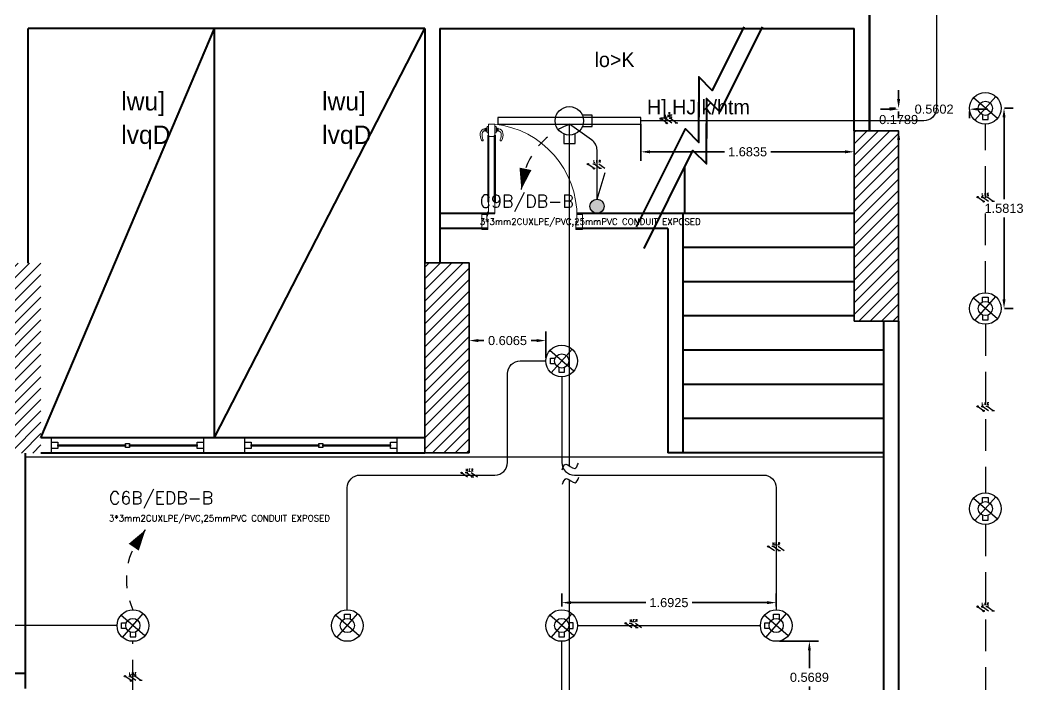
# Model space of a CAD drawing. Header units: inches. Extents: x 3955 to 4125, y 4886 to 4983.
# Drawn here: x 3994.27 to 4002.18, y 4931.04 to 4936.29 of the extents above; entities that cross this region are included whole.
import ezdxf
from ezdxf.enums import TextEntityAlignment as Align

# ---------------------------------------------------------------- set-up
doc = ezdxf.new("R2010")
doc.units = ezdxf.units.IN
doc.header["$MEASUREMENT"] = 0
doc.linetypes.add('HIDDEN', pattern=[0.375, 0.25, -0.125])
doc.layers.get('0').update_dxf_attribs({"lineweight": 35})
doc.layers.get('Defpoints').update_dxf_attribs({"lineweight": 25})
for name, color, linetype in [('Ceiling', 8, 'Continuous'), ('E Wiring', 1, 'HIDDEN'), ('E-CUT', 30, 'Continuous'), ('E-LEADER', 30, 'Continuous'), ('E-TEXT', 2, 'Continuous'), ('finish', 32, 'Continuous'), ('Lighting', 4, 'Continuous'), ('N Wiring', 255, 'Continuous'), ('SHP-CTL-EL-102$0$00-TEXT FOR EMRG', 40, 'Continuous'), ('SHP-CTL-EL-102$0$HATCH MARK', 140, 'Continuous'), ('SHP-CTL-EL-102$0$XREF-LTG-T2-26$0$ELE-HATCH MARK', 2, 'Continuous'), ('UMG-ML', 251, 'Continuous'), ('WE - BOXES', 2, 'Continuous')]:
    doc.layers.add(name, color=color, linetype=linetype)
for name, color, linetype, lineweight in [('Column(S)', 24, 'Continuous', 35), ('DIM', 6, 'Continuous', 20), ('DOOR', 24, 'Continuous', 18), ('hatch col(S)', 45, 'Continuous', 15), ('Shop Drawing', 3, 'Continuous', 30), ('TEXT', 152, 'Continuous', 30), ('walls', 7, 'Continuous', 40)]:
    doc.layers.add(name, color=color, linetype=linetype, lineweight=lineweight)
doc.styles.add('ELEC', font='romans.shx')
doc.styles.add('SHP-CTL-EL-102$0$XREF-LTG-T2-26$0$25_1', font='romans.shx', dxfattribs={"width": 0.8, "height": 2.5})
doc.styles.add('SOSA', font='sosa.shx')
doc.styles.get("Standard").update_dxf_attribs({"font": 'arial.ttf'})
doc.dimstyles.get("Standard").update_dxf_attribs({"dimtxt": 0.18, "dimasz": 0.18, "dimexe": 0.18, "dimexo": 0.0625, "dimgap": 0.09, "dimtad": 0, "dimtih": 1, "dimtoh": 1, "dimdec": 4, "dimzin": 0, "dimdsep": 46, "dimtxsty": 'Standard', "dimcen": 0.09, "dimadec": 0, "dimazin": 0, "dimtfac": 1, "dimtdec": 4, "dimtofl": 0, "dimtmove": 0, "dimatfit": 3, "dimfxl": 1, "dimtolj": 1, "dimtzin": 0, "dimarcsym": 0})
pattern_1 = [(45, (-150.37583, 298.166544), (-0.044901281, 0.044901281), [])]

# ---------------------------------------------------------------- blocks, each defined once
blk = doc.blocks.new('A$C30016953')
at = {"layer": 'UMG-ML', "color": 159, "true_color": 0x22346e}
for p, q in [((0, 0, 0), (0, 0.12, 0)), ((1.2, 0.12, 0), (0, 0.12, 0)), ((1.2, 0.12, 0.5), (0, 0.12, 0.5)), ((0, 0.035, 0), (0, 0.085, 0)), ((0, 0.085, 0), (0.05, 0.085, 0)), ((0.05, 0.085, 0), (0.05, 0.035, 0)), ((1.15, 0.035, 0), (1.15, 0.085, 0)), ((1.15, 0.085, 0), (1.2, 0.085, 0)), ((1.2, 0.12, 0), (1.2, 0, 0)), ((1.2, 0.085, 0), (1.2, 0.035, 0)), ((0.05, 0.035, 0), (0, 0.035, 0)), ((0, 0, 0), (1.2, 0, 0)), ((1.2, 0, 0.5), (0, 0, 0.5)), ((0.05, 0.055, 0), (0.05, 0.065, 0)), ((0.05, 0.065, 0), (0.585, 0.065, 0)), ((0.585, 0.055, 0), (0.05, 0.055, 0)), ((0.585, 0.045, 0), (0.585, 0.075, 0)), ((0.585, 0.075, 0), (0.615, 0.075, 0)), ((0.585, 0.065, 0), (0.585, 0.055, 0)), ((0.615, 0.045, 0), (0.585, 0.045, 0)), ((0.615, 0.075, 0), (0.615, 0.045, 0)), ((0.615, 0.055, 0), (0.615, 0.065, 0)), ((0.615, 0.065, 0), (1.15, 0.065, 0)), ((1.15, 0.055, 0), (0.615, 0.055, 0)), ((1.15, 0.065, 0), (1.15, 0.055, 0)), ((1.2, 0.035, 0), (1.15, 0.035, 0))]:
    blk.add_line(p, q, dxfattribs=at)
blk = doc.blocks.new('A$C73D03C2A')
at = {"layer": 'DOOR', "linetype": 'Continuous'}
for p, q in [((0.0412, 0.8522), (0.0412, 0.8715)), ((0.0463, 0.8522), (0.0463, 0.8715)), ((0.0466, 0.8522), (0.0466, 0.8721)), ((0.0529, 0.8721), (0.0466, 0.8721)), ((0.0529, 0.8522), (0.0529, 0.8721)), ((0.0551, 0.8453), (0.0551, 0.879)), ((0.0605, 0.879), (0.0551, 0.879)), ((0.0605, 0.8351), (0.0605, 0.8895)), ((0.0605, 0.8895), (0.0714, 0.8895)), ((0.0714, 0.8128), (0.0714, 0.9107)), ((0.0714, 0.9107), (0.1258, 0.9107)), ((0.1258, 0.8128), (0.1258, 0.9107)), ((0.1367, 0.8895), (0.1258, 0.8895)), ((0.1367, 0.8351), (0.1367, 0.8895)), ((0.1367, 0.879), (0.1421, 0.879)), ((0.1421, 0.8453), (0.1421, 0.879)), ((0.1443, 0.8721), (0.1506, 0.8721)), ((0.1443, 0.8522), (0.1443, 0.8721)), ((0.1506, 0.8522), (0.1506, 0.8721)), ((0.156, 0.8721), (0.1558, 0.8721)), ((0.156, 0.8522), (0.156, 0.8721)), ((0.0529, 0.8522), (0.0466, 0.8522)), ((0.0605, 0.8453), (0.0551, 0.8453)), ((0.0714, 0.8351), (0.0605, 0.8351)), ((0.0659, 0.2365), (0.0659, 0.8124)), ((0.0706, 0.8171), (0.0706, 0.8076)), ((0.0714, 0.8128), (0.0714, 0.2363)), ((0.0757, 0.8128), (0.0714, 0.8128)), ((0.0757, 0.8019), (0.0757, 0.8128)), ((0.0757, 0.8019), (0.0757, 0.2363)), ((0.0757, 0.8019), (0.1214, 0.8019)), ((0.1214, 0.8019), (0.1214, 0.8128)), ((0.1214, 0.8128), (0.1258, 0.8128)), ((0.1214, 0.8019), (0.1214, 0.2363)), ((0.1258, 0.8351), (0.1367, 0.8351)), ((0.1258, 0.8128), (0.1258, 0.2363)), ((0.1266, 0.8171), (0.1266, 0.8076)), ((0.1313, 0.2365), (0.1313, 0.8124)), ((0.1367, 0.8453), (0.1421, 0.8453)), ((0.1443, 0.8522), (0.1506, 0.8522)), ((0.0714, 0.2363), (0.0714, 0.1384)), ((0.1258, 0.1384), (0.1258, 0.2363)), ((0.0127, 0), (0.0127, 0.1306)), ((0.0563, 0.1306), (0.0127, 0.1306)), ((0.0563, 0.1306), (0.0563, 0.0707)), ((0.0714, 0.1384), (0.1258, 0.1384)), ((0.8351, 0.1306), (0.8351, 0.0707)), ((0.8351, 0.1306), (0.8839, 0.1306)), ((0.8839, 0), (0.8839, 0.1306)), ((0.0671, 0), (0.0127, 0)), ((0.0563, 0.0707), (0.0671, 0.0707)), ((0.0671, 0.0707), (0.0671, 0)), ((0.8242, 0.0707), (0.8242, 0)), ((0.8351, 0.0707), (0.8242, 0.0707)), ((0.8242, 0), (0.8839, 0))]:
    blk.add_line(p, q, dxfattribs=at)
at = {"layer": 'DOOR'}
for p, q in [((0.0127, 0.1307), (0.0127, 0)), ((0.0127, 0.1307), (0.0127, 0)), ((0.0127, 0.1307), (0.0127, 0)), ((0.0435, 0.1345), (0.0822, 0.1345)), ((0.0563, 0.1306), (0.0714, 0.1384)), ((0.0638, 0.1538), (0.0638, 0.1152))]:
    blk.add_line(p, q, dxfattribs=at)
at = {"layer": 'DOOR', "linetype": 'Continuous'}
blk.add_circle((0.0638, 0.1345), 0.00617, dxfattribs=at)
for centre, radius, start, end in [((0.0462, 0.8251), 0.0459, 96.27656, 172.49463), ((0.0437, 0.8715), 0.00259, 0, 180), ((0.1532, 0.8721), 0.00262, 0, 192.45107), ((0.151, 0.8244), 0.0459, 7.50537, 83.72344), ((0.1052, 0.8173), 0.1054, 172.49463, 205.98988), ((0.106, 0.8158), 0.0903, 171.58976, 204.90774), ((0.0462, 0.8251), 0.0297, 99.70891, 172.49463), ((0.0437, 0.8522), 0.00259, 180, 0), ((0.0706, 0.8124), 0.00476, 90, 270), ((0.1266, 0.8124), 0.00476, 270, 90), ((0.1532, 0.8522), 0.00262, 167.54893, 0), ((0.151, 0.8244), 0.0297, 7.50537, 80.29109), ((0.0912, 0.8151), 0.0903, 335.09226, 8.41024), ((0.092, 0.8166), 0.1054, 334.01012, 7.50537), ((0.0179, 0.7732), 0.00773, 195.29128, 36.68849), ((0.1793, 0.7725), 0.00773, 143.31151, 344.70872)]:
    blk.add_arc(centre, radius, start, end, dxfattribs=at)
at = {"layer": 'DOOR'}
blk.add_arc((0.0349, 0.1156), 0.8003, 358.92889, 83.4773, dxfattribs=at)
blk = doc.blocks.new('F2')
at = {"layer": 'Lighting'}
blk.add_lwpolyline([(0.565, 0), (-0.565, 0), (-0.565, -0.055), (0.565, -0.055)], close=True, dxfattribs=at)
blk = doc.blocks.new('F3')
for p, q in [((0.0944, -0.0817), (-0.0944, 0.0817)), ((-0.0824, -0.0938), (0.0824, 0.0938))]:
    blk.add_line(p, q)
at = {"layer": 'Lighting'}
blk.add_circle((0, 0), 0.1248, dxfattribs=at)
blk = doc.blocks.new('SW1')
h = blk.add_hatch(color=256)
h.dxf.hatch_style = 1
h.paths.add_polyline_path([(-0.0561, 0.0561, 1), (0.0561, 0.0561, 1)])
at = {"layer": 'Lighting'}
h = blk.add_hatch(dxfattribs=at)
h.set_pattern_fill('ANGLE', color=256)
h.set_pattern_definition([(0, (-3584.0845, -1327.2755), (0, 6.985), [5.08, -1.905]), (90, (-3584.0845, -1327.2755), (-6.985, 4e-16), [5.08, -1.905])])
h.paths.add_polyline_path([(0.0561, 0.0561, 1), (-0.0561, 0.0561, 1)])
blk.add_lwpolyline([(0, 0.1122), (0.0646, 0.3242)], dxfattribs=at)
blk.add_circle((0, 0.0561), 0.0561, dxfattribs=at)
blk = doc.blocks.new('*U9')
blk.add_line((233, 512.3), (309.4, 559.6))
blk.add_lwpolyline([(309.4, 559.6, 0, 96, 0), (174.8, 461.8, 96, 96, 0)], format="xyseb")
at = {"linetype": 'HIDDEN', "ltscale": 0.2}
blk.add_arc((581.3, 44), 583, 117.80684, 184.32374, dxfattribs=at)
blk = doc.blocks.new('*U10')
blk.add_line((-559.2, -63.8), (-627.7, -121.8))
blk.add_lwpolyline([(-627.7, -121.8, 0, 96, 0), (-493.2, -24, 96, 96, 0)], format="xyseb")
at = {"linetype": 'HIDDEN', "ltscale": 0.2}
blk.add_arc((-221, -539.5), 583, 67.72408, 134.24099, dxfattribs=at)
blk = doc.blocks.new('*D174')
at = {"layer": 'Defpoints', "color": 0}
for p in [(3569.2967, 1336.5346, 0), (3569.2967, 1336.5273), (3569.8568, 1336.5346, 0)]:
    blk.add_point(p, dxfattribs=at)
at = {"layer": 'DIM', "color": 0, "lineweight": -2, "transparency": 16777216}
for p, q in [((3569.2247, 1336.5273), (3569.1527, 1336.5273)), ((3569.2967, 1336.5096), (3569.2967, 1336.4553)), ((3569.8568, 1336.5096), (3569.8568, 1336.4553)), ((3569.9288, 1336.5273), (3570.0008, 1336.5273))]:
    blk.add_line(p, q, dxfattribs=at)
at = {"layer": 'DIM', "color": 0, "transparency": 16777216}
for points in [[(3569.2247, 1336.5393), (3569.2247, 1336.5153), (3569.2967, 1336.5273)], [(3569.9288, 1336.5393), (3569.9288, 1336.5153), (3569.8568, 1336.5273)]]:
    blk.add_solid(points, dxfattribs=at)
at = {"layer": 'DIM', "color": 0, "transparency": 16777216, "insert": (3569.5768, 1336.5273), "char_height": 0.072, "attachment_point": 5}
blk.add_mtext('\\A1;0.5602', dxfattribs=at)
blk = doc.blocks.new('*D175')
at = {"layer": 'Defpoints', "color": 0}
for p in [(3570.1065, 1336.5346, 0), (3570.1065, 1334.9533, 0), (3570.1285, 1334.9533)]:
    blk.add_point(p, dxfattribs=at)
at = {"layer": 'DIM', "color": 0, "lineweight": -2, "transparency": 16777216}
for p, q in [((3570.1315, 1336.5346), (3570.2005, 1336.5346)), ((3570.1285, 1336.4626), (3570.1285, 1335.8167)), ((3570.1285, 1335.0253), (3570.1285, 1335.6712)), ((3570.1315, 1334.9533), (3570.2005, 1334.9533))]:
    blk.add_line(p, q, dxfattribs=at)
at = {"layer": 'DIM', "color": 0, "transparency": 16777216}
for points in [[(3570.1165, 1336.4626), (3570.1405, 1336.4626), (3570.1285, 1336.5346)], [(3570.1165, 1335.0253), (3570.1405, 1335.0253), (3570.1285, 1334.9533)]]:
    blk.add_solid(points, dxfattribs=at)
at = {"layer": 'DIM', "color": 0, "transparency": 16777216, "insert": (3570.1285, 1335.744), "char_height": 0.072, "attachment_point": 5}
blk.add_mtext('\\A1;1.5813', dxfattribs=at)
blk = doc.blocks.new('*D180')
at = {"layer": 'Defpoints', "color": 0}
for p in [(3565.9067, 1334.6999), (3565.9067, 1334.5395, 0), (3566.5132, 1334.5395, 0)]:
    blk.add_point(p, dxfattribs=at)
at = {"layer": 'DIM', "color": 0, "lineweight": -2, "transparency": 16777216}
for p, q in [((3565.9067, 1334.5645), (3565.9067, 1334.7719)), ((3566.5132, 1334.5645), (3566.5132, 1334.7719)), ((3565.9787, 1334.6999), (3566.0242, 1334.6999)), ((3566.4412, 1334.6999), (3566.3957, 1334.6999))]:
    blk.add_line(p, q, dxfattribs=at)
at = {"layer": 'DIM', "color": 0, "transparency": 16777216}
for points in [[(3565.9787, 1334.7119), (3565.9787, 1334.6879), (3565.9067, 1334.6999)], [(3566.4412, 1334.7119), (3566.4412, 1334.6879), (3566.5132, 1334.6999)]]:
    blk.add_solid(points, dxfattribs=at)
at = {"layer": 'DIM', "color": 0, "transparency": 16777216, "insert": (3566.2099, 1334.6999), "char_height": 0.072, "attachment_point": 5}
blk.add_mtext('\\A1;0.6065', dxfattribs=at)
blk = doc.blocks.new('*D181')
at = {"layer": 'Defpoints', "color": 0}
for p in [(3567.2632, 1336.4352), (3568.9467, 1336.4357, 0), (3568.9467, 1336.1907)]:
    blk.add_point(p, dxfattribs=at)
at = {"layer": 'DIM', "color": 0, "lineweight": -2, "transparency": 16777216}
for p, q in [((3567.2632, 1336.4102), (3567.2632, 1336.1187)), ((3568.9467, 1336.4107), (3568.9467, 1336.1187)), ((3567.3352, 1336.1907), (3567.9226, 1336.1907)), ((3568.8747, 1336.1907), (3568.2872, 1336.1907))]:
    blk.add_line(p, q, dxfattribs=at)
at = {"layer": 'DIM', "color": 0, "transparency": 16777216}
for points in [[(3567.3352, 1336.2027), (3567.3352, 1336.1787), (3567.2632, 1336.1907)], [(3568.8747, 1336.2027), (3568.8747, 1336.1787), (3568.9467, 1336.1907)]]:
    blk.add_solid(points, dxfattribs=at)
at = {"layer": 'DIM', "color": 0, "transparency": 16777216, "insert": (3568.1049, 1336.1907), "char_height": 0.072, "attachment_point": 5}
blk.add_mtext('\\A1;1.6835', dxfattribs=at)
blk = doc.blocks.new('SHP-CTL-EL-102$0$XREF-LTG-T2-26$0$H.M -LIFE-PHASE')
at = {"layer": 'SHP-CTL-EL-102$0$XREF-LTG-T2-26$0$ELE-HATCH MARK'}
h = blk.add_hatch(color=140, dxfattribs=at)
edge = h.paths.add_edge_path()
edge.add_arc((-62, 45), 14.2, 0, 360)
h = blk.add_hatch(color=140, dxfattribs=at)
edge = h.paths.add_edge_path()
edge.add_arc((62, -45), 14.2, 0, 360)
at = {"layer": 'SHP-CTL-EL-102$0$XREF-LTG-T2-26$0$ELE-HATCH MARK', "color": 140}
blk.add_line((62, -45), (-62, 45), dxfattribs=at)
for centre in [(-62, 45), (62, -45)]:
    blk.add_circle(centre, 14.2, dxfattribs=at)
blk = doc.blocks.new('SHP-CTL-EL-102$0$XREF-LTG-T2-26$0$EARTH')
at = {"layer": 'SHP-CTL-EL-102$0$XREF-LTG-T2-26$0$ELE-HATCH MARK', "color": 140}
for p, q in [((-34, 45), (-90, 45)), ((62, -45), (-62, 45)), ((90, -45), (34, -45))]:
    blk.add_line(p, q, dxfattribs=at)
blk = doc.blocks.new('SHP-CTL-EL-102$0$XREF-LTG-T2-26$0$H.M -RETURN-SWITCH')
at = {"layer": 'SHP-CTL-EL-102$0$XREF-LTG-T2-26$0$ELE-HATCH MARK', "color": 140}
blk.add_line((62, -45), (-62, 45), dxfattribs=at)
blk = doc.blocks.new('SHP-CTL-EL-102$0$XREF-LTG-T2-26$0$L.E.R')
for name, p in [('SHP-CTL-EL-102$0$XREF-LTG-T2-26$0$H.M -LIFE-PHASE', (-125, 0)), ('SHP-CTL-EL-102$0$XREF-LTG-T2-26$0$EARTH', (0, 0)), ('SHP-CTL-EL-102$0$XREF-LTG-T2-26$0$H.M -RETURN-SWITCH', (100, 0))]:
    blk.add_blockref(name, p)
blk = doc.blocks.new('*U95')
at = {"layer": 'SHP-CTL-EL-102$0$HATCH MARK'}
blk.add_blockref('SHP-CTL-EL-102$0$XREF-LTG-T2-26$0$L.E.R', (0, 0), dxfattribs=at)
at = {"layer": 'SHP-CTL-EL-102$0$HATCH MARK', "style": 'SHP-CTL-EL-102$0$XREF-LTG-T2-26$0$25_1', "width": 0.8}
blk.add_text('L.E.R', height=50, dxfattribs=at).set_placement((0, 100), align=Align.MIDDLE_CENTER)
blk = doc.blocks.new('SHP-CTL-EL-102$0$XREF-LTG-T2-26$0$H.M -NUTRAL')
at = {"layer": 'SHP-CTL-EL-102$0$XREF-LTG-T2-26$0$ELE-HATCH MARK'}
h = blk.add_hatch(color=140, dxfattribs=at)
edge = h.paths.add_edge_path()
edge.add_arc((-62, 45), 14.2, 0, 360)
at = {"layer": 'SHP-CTL-EL-102$0$XREF-LTG-T2-26$0$ELE-HATCH MARK', "color": 140}
blk.add_line((62, -45), (-62, 45), dxfattribs=at)
blk.add_circle((-62, 45), 14.2, dxfattribs=at)
blk = doc.blocks.new('SHP-CTL-EL-102$0$XREF-LTG-T2-26$0$L.N.E')
for name, p in [('SHP-CTL-EL-102$0$XREF-LTG-T2-26$0$H.M -LIFE-PHASE', (-100, 0)), ('SHP-CTL-EL-102$0$XREF-LTG-T2-26$0$H.M -NUTRAL', (0, 0)), ('SHP-CTL-EL-102$0$XREF-LTG-T2-26$0$EARTH', (100, 0))]:
    blk.add_blockref(name, p)
blk = doc.blocks.new('*U101')
at = {"layer": 'SHP-CTL-EL-102$0$HATCH MARK'}
blk.add_blockref('SHP-CTL-EL-102$0$XREF-LTG-T2-26$0$L.N.E', (0, 0), dxfattribs=at)
at = {"layer": 'SHP-CTL-EL-102$0$HATCH MARK', "style": 'SHP-CTL-EL-102$0$XREF-LTG-T2-26$0$25_1', "width": 0.8}
blk.add_text('L.N.E', height=50, dxfattribs=at).set_placement((0, 100), align=Align.MIDDLE_CENTER)
blk = doc.blocks.new('SHP-CTL-EL-102$0$XREF-LTG-T2-26$0$N.E.R')
for name, p in [('SHP-CTL-EL-102$0$XREF-LTG-T2-26$0$H.M -NUTRAL', (-100, 0)), ('SHP-CTL-EL-102$0$XREF-LTG-T2-26$0$EARTH', (0, 0)), ('SHP-CTL-EL-102$0$XREF-LTG-T2-26$0$H.M -RETURN-SWITCH', (100, 0))]:
    blk.add_blockref(name, p)
blk = doc.blocks.new('*U102')
at = {"layer": 'SHP-CTL-EL-102$0$HATCH MARK'}
blk.add_blockref('SHP-CTL-EL-102$0$XREF-LTG-T2-26$0$N.E.R', (0, 0), dxfattribs=at)
at = {"layer": 'SHP-CTL-EL-102$0$HATCH MARK', "style": 'SHP-CTL-EL-102$0$XREF-LTG-T2-26$0$25_1', "width": 0.8}
blk.add_text('N.E.R', height=50, dxfattribs=at).set_placement((0, 100), align=Align.MIDDLE_CENTER)
blk = doc.blocks.new('*D203')
at = {"layer": 'Defpoints', "color": 0}
for p in [(3569.2967, 1336.5346, 0), (3569.2967, 1336.5346), (3569.2967, 1336.3557, 0)]:
    blk.add_point(p, dxfattribs=at)
at = {"layer": 'DIM', "color": 0, "lineweight": -2, "transparency": 16777216}
for p, q in [((3569.2967, 1336.6066), (3569.2967, 1336.6786)), ((3569.2717, 1336.5346), (3569.2247, 1336.5346)), ((3569.2717, 1336.3557), (3569.2247, 1336.3557)), ((3569.2967, 1336.2837), (3569.2967, 1336.2117))]:
    blk.add_line(p, q, dxfattribs=at)
at = {"layer": 'DIM', "color": 0, "transparency": 16777216}
for points in [[(3569.2847, 1336.6066), (3569.3087, 1336.6066), (3569.2967, 1336.5346)], [(3569.2847, 1336.2837), (3569.3087, 1336.2837), (3569.2967, 1336.3557)]]:
    blk.add_solid(points, dxfattribs=at)
at = {"layer": 'DIM', "color": 0, "transparency": 16777216, "insert": (3569.2967, 1336.4452), "char_height": 0.072, "attachment_point": 5}
blk.add_mtext('\\A1;0.1789', dxfattribs=at)
blk = doc.blocks.new('*U116')
at = {"layer": 'WE - BOXES'}
blk.add_lwpolyline([(-0.024, -0.055), (-0.024, -0.096), (0.024, -0.096), (0.024, -0.055)], dxfattribs=at)
blk.add_circle((0, 0), 0.06, dxfattribs=at)
blk = doc.blocks.new('*U117')
at = {"layer": 'WE - BOXES'}
for points in [[(-0.024, 0.055), (-0.024, 0.096), (0.024, 0.096), (0.024, 0.055)], [(-0.024, -0.055), (-0.024, -0.096), (0.024, -0.096), (0.024, -0.055)]]:
    blk.add_lwpolyline(points, dxfattribs=at)
blk.add_circle((0, 0), 0.06, dxfattribs=at)
blk = doc.blocks.new('*U114')
at = {"layer": 'WE - BOXES'}
for points in [[(-0.024, 0.055), (-0.024, 0.096), (0.024, 0.096), (0.024, 0.055)], [(-0.055, -0.024), (-0.096, -0.024), (-0.096, 0.024), (-0.055, 0.024)]]:
    blk.add_lwpolyline(points, dxfattribs=at)
blk.add_circle((0, 0), 0.06, dxfattribs=at)
blk = doc.blocks.new('*U118')
at = {"layer": 'WE - BOXES'}
for points in [[(0.055, -0.024), (0.096, -0.024), (0.096, 0.024), (0.055, 0.024)], [(-0.024, -0.055), (-0.024, -0.096), (0.024, -0.096), (0.024, -0.055)]]:
    blk.add_lwpolyline(points, dxfattribs=at)
blk.add_circle((0, 0), 0.06, dxfattribs=at)
blk = doc.blocks.new('*U111')
at = {"layer": 'WE - BOXES'}
for points in [[(-0.055, -0.024), (-0.096, -0.024), (-0.096, 0.024), (-0.055, 0.024)], [(-0.024, -0.055), (-0.024, -0.096), (0.024, -0.096), (0.024, -0.055)]]:
    blk.add_lwpolyline(points, dxfattribs=at)
blk.add_circle((0, 0), 0.06, dxfattribs=at)
blk = doc.blocks.new('*U115')
at = {"layer": 'WE - BOXES'}
blk.add_lwpolyline([(-0.024, 0.055), (-0.024, 0.096), (0.024, 0.096), (0.024, 0.055)], dxfattribs=at)
blk.add_circle((0, 0), 0.06, dxfattribs=at)
blk = doc.blocks.new('*D204')
at = {"layer": 'Defpoints', "color": 0}
for p in [(3568.3305, 1332.325, 0), (3568.3305, 1331.756, 0), (3568.5925, 1331.756)]:
    blk.add_point(p, dxfattribs=at)
at = {"layer": 'DIM', "color": 0, "lineweight": -2, "transparency": 16777216}
for p, q in [((3568.3555, 1332.325), (3568.6645, 1332.325)), ((3568.5925, 1332.253), (3568.5925, 1332.1133)), ((3568.5925, 1331.828), (3568.5925, 1331.9677)), ((3568.3555, 1331.756), (3568.6645, 1331.756))]:
    blk.add_line(p, q, dxfattribs=at)
at = {"layer": 'DIM', "color": 0, "transparency": 16777216}
for points in [[(3568.5805, 1332.253), (3568.6045, 1332.253), (3568.5925, 1332.325)], [(3568.5805, 1331.828), (3568.6045, 1331.828), (3568.5925, 1331.756)]]:
    blk.add_solid(points, dxfattribs=at)
at = {"layer": 'DIM', "color": 0, "transparency": 16777216, "insert": (3568.5925, 1332.0405), "char_height": 0.072, "attachment_point": 5}
blk.add_mtext('\\A1;0.5689', dxfattribs=at)
blk = doc.blocks.new('*D205')
at = {"layer": 'Defpoints', "color": 0}
for p in [(3566.638, 1332.6304), (3566.638, 1332.5746, 0), (3568.3305, 1332.5746, 0)]:
    blk.add_point(p, dxfattribs=at)
at = {"layer": 'DIM', "color": 0, "lineweight": -2, "transparency": 16777216}
for p, q in [((3566.638, 1332.5996), (3566.638, 1332.7024)), ((3568.3305, 1332.5996), (3568.3305, 1332.7024)), ((3566.71, 1332.6304), (3567.3019, 1332.6304)), ((3568.2585, 1332.6304), (3567.6666, 1332.6304))]:
    blk.add_line(p, q, dxfattribs=at)
at = {"layer": 'DIM', "color": 0, "transparency": 16777216}
for points in [[(3566.71, 1332.6424), (3566.71, 1332.6184), (3566.638, 1332.6304)], [(3568.2585, 1332.6424), (3568.2585, 1332.6184), (3568.3305, 1332.6304)]]:
    blk.add_solid(points, dxfattribs=at)
at = {"layer": 'DIM', "color": 0, "transparency": 16777216, "insert": (3567.4843, 1332.6304), "char_height": 0.072, "attachment_point": 5}
blk.add_mtext('\\A1;1.6925', dxfattribs=at)
blk = doc.blocks.new('A$C7440799B')
at = {"layer": 'hatch col(S)', "ltscale": 2.5}
h = blk.add_hatch(dxfattribs=at)
h.set_pattern_fill('ANSI31', color=256, scale=0.02, angle=-360)
h.set_pattern_definition(pattern_1)
h.paths.add_polyline_path([(41.41755, -4.46079), (41.06755, -4.46079), (41.06755, -5.96339), (41.41755, -5.96339)])
h = blk.add_hatch(dxfattribs=at)
h.set_pattern_fill('ANSI31', color=256, scale=0.02, angle=-360)
h.set_pattern_definition(pattern_1)
h.paths.add_polyline_path([(34.64775, -5.50466), (34.29775, -5.50466), (34.29775, -7.00466), (34.64775, -7.00466)])
h = blk.add_hatch(dxfattribs=at)
h.set_pattern_fill('ANSI31', color=256, scale=0.02, angle=-360)
h.set_pattern_definition([(45, (-601.15482, 328.18166), (-0.0449012806, 0.0449012806), [])])
h.paths.add_polyline_path([(38.02757, -5.50421), (37.67747, -5.50421), (37.67747, -7.00203), (38.02757, -7.00211)])
at = {"layer": 'Ceiling'}
blk.add_lwpolyline([(34.52769, -7.03461), (41.29755, -7.03461)], dxfattribs=at)
at = {"layer": 'Column(S)', "ltscale": 2.5}
for points in [[(41.06755, -5.96339), (41.41755, -5.96339), (41.41755, -4.46079), (41.06755, -4.46079)], [(37.67757, -7.00207), (38.02757, -7.00207), (38.02757, -5.50207), (37.67757, -5.50207)]]:
    blk.add_lwpolyline(points, close=True, dxfattribs=at)
at = {"layer": 'E Wiring'}
for points in [[(42.10255, -5.73836), (42.10255, -4.40669)], [(42.10255, -5.98802), (42.10255, -7.31969)], [(42.10255, -7.56936), (42.10255, -8.90102)], [(35.37391, -10.01256), (35.37391, -8.49151)]]:
    blk.add_lwpolyline(points, dxfattribs=at)
at = {"layer": 'E-CUT'}
for points in [[(38.76101, -7.13694, 0), (38.79034, -7.09369, 0), (38.86089, -7.12704, 0), (38.89022, -7.08379, 0)], [(38.7648, -7.24949, 0), (38.79414, -7.20624, 0), (38.86468, -7.23959, 0), (38.89401, -7.19634, 0)]]:
    blk.add_spline(points, degree=3, dxfattribs=at)
at = {"layer": 'Lighting'}
for centre in [(38.75891, -6.27702), (37.06641, -8.36668), (38.75891, -8.36668), (40.45141, -8.36668)]:
    blk.add_circle(centre, 0.12483, dxfattribs=at)
at = {"layer": 'N Wiring', "elevation": 0}
blk.add_lwpolyline([(42.23908, -1.81064), (41.81577, -1.81064, 0.4142136), (41.71577, -1.91064), (41.71577, -4.28128, -0.4142136), (41.61577, -4.38128), (39.38404, -4.38128)], format="xyb", dxfattribs=at)
at = {"layer": 'N Wiring'}
for points in [[(39.03756, -4.99987), (39.03756, -4.61283, 0.2457295), (38.9946, -4.53069), (38.81904, -4.40878)], [(37.06641, -8.24185), (37.06641, -7.27847, -0.4142136), (37.16641, -7.17847), (38.23103, -7.17847, 0.4142136), (38.33103, -7.07847), (38.33103, -6.37702, -0.4142136), (38.43103, -6.27702), (38.63407, -6.27702)], [(38.75891, -6.40185), (38.75891, -7.07847, 0.4142136), (38.85891, -7.17847), (40.35141, -7.17847, -0.4142136), (40.45141, -7.27847), (40.45141, -8.24185)]]:
    blk.add_lwpolyline(points, format="xyb", dxfattribs=at)
for points in [[(38.88374, -8.36668), (40.32657, -8.36668)], [(38.75891, -10.33152), (38.75891, -8.49151)]]:
    blk.add_lwpolyline(points, dxfattribs=at)
at = {"layer": 'Shop Drawing'}
blk.add_lwpolyline([(38.81904, -7.10572), (38.81904, -4.40878)], dxfattribs=at)
blk.add_lwpolyline([(20.48283, -8.67478), (19.70198, -8.67478, 0.4142136), (19.65198, -8.72478), (19.65198, -9.15019, 0.4142136), (19.70198, -9.20019), (38.71904, -9.20019, 0.4142136), (38.81904, -9.10019), (38.81904, -7.2157)], format="xyb", dxfattribs=at)
at = {"layer": 'Shop Drawing', "color": 5}
blk.add_lwpolyline([(35.24907, -8.36668), (28.94444, -8.36668)], dxfattribs=at)
at = {"layer": 'walls', "ltscale": 2.5}
for p, q in [((41.18755, -4.46079), (41.18755, -3.53087)), ((41.18755, -3.53087), (41.18755, -4.46339)), ((37.67757, -3.65206), (34.54769, -3.65206)), ((34.54769, -5.50468), (34.54769, -3.65206)), ((34.64775, -6.88468), (36.01777, -3.65206)), ((36.01777, -6.88207), (36.01777, -3.65206)), ((36.01777, -6.88207), (37.67757, -3.65206)), ((37.67757, -3.65206), (37.67757, -5.50207)), ((37.79757, -3.65206), (37.79757, -5.50207)), ((37.79757, -3.65206), (41.06755, -3.65206)), ((41.06755, -4.46079), (41.06755, -3.65206)), ((39.7302, -5.11207), (39.7302, -4.74365)), ((38.23031, -5.11207), (37.79757, -5.11207)), ((39.5952, -5.11207), (38.87876, -5.11207)), ((39.7152, -5.11207), (39.54608, -5.11207)), ((39.7152, -5.11207), (39.7152, -7.00207)), ((41.06755, -5.11207), (39.7152, -5.11207)), ((38.17668, -5.23207), (37.79757, -5.23207)), ((39.5952, -5.23207), (38.86901, -5.23207)), ((39.5952, -5.23207), (39.5952, -7.00207)), ((41.06755, -5.38207), (39.7152, -5.38207)), ((41.06755, -5.65207), (39.7152, -5.65207)), ((41.06755, -5.92207), (39.7152, -5.92207)), ((41.29755, -5.96339), (41.29755, -9.06045)), ((41.41755, -5.96339), (41.41755, -9.06045)), ((41.29755, -6.19207), (39.7152, -6.19207)), ((41.29755, -6.46207), (39.7152, -6.46207)), ((41.29755, -6.73207), (39.7152, -6.73207)), ((37.67757, -6.88468), (34.64775, -6.88468)), ((34.52769, -8.74456), (34.52769, -7.00466)), ((34.52769, -8.86456), (34.52769, -7.00466)), ((37.67757, -7.00468), (34.64775, -7.00468)), ((41.29755, -7.00207), (39.5952, -7.00207)), ((34.52769, -8.74456), (33.71769, -8.74456))]:
    blk.add_line(p, q, dxfattribs=at)
for points in [[(40.19693, -3.63961), (39.9467, -4.14031), (39.84063, -4.03425), (39.84063, -4.35255)], [(40.34157, -3.63961), (40.00667, -4.30973), (39.9006, -4.20366), (39.9006, -4.52196)], [(39.34817, -5.21867), (39.73456, -4.4455), (39.84063, -4.55157), (39.84063, -4.23327)], [(39.40814, -5.38809), (39.79454, -4.61492), (39.9006, -4.72098), (39.9006, -4.40268)]]:
    blk.add_lwpolyline(points, dxfattribs=at)
at = {"layer": 'DOOR', "ltscale": 2.5, "xscale": 0.9145212180413327, "yscale": 0.9145212180413327, "zscale": 0.9145212180413327}
blk.add_blockref('A$C73D03C2A', (38.11527, -5.23949), dxfattribs=at)
at = {"layer": 'E-LEADER', "xscale": 0.001, "yscale": 0.001, "zscale": 0.001}
for name, p, rotation in [('*U10', (38.81904, -4.40878), 42.62846024487555), ('*U9', (35.37391, -8.24185), 19.94119348227059)]:
    blk.add_blockref(name, p, dxfattribs=dict(at, rotation=rotation))
at = {"layer": 'finish', "ltscale": 2.5}
for p in [(34.73122, -7.00468, -0.00003), (36.25699, -7.00468, -0.00003)]:
    blk.add_blockref('A$C30016953', p, dxfattribs=at)
at = {"layer": 'Lighting'}
for name, p in [('F3', (42.10255, -4.28186)), ('F2', (38.81904, -4.35378)), ('SW1', (39.03756, -5.11207)), ('F3', (42.10255, -5.86319)), ('F3', (38.75891, -6.27702)), ('F3', (42.10255, -7.44452)), ('F3', (35.37391, -8.36668)), ('F3', (37.06641, -8.36668)), ('F3', (38.75891, -8.36668)), ('F3', (40.45141, -8.36668))]:
    blk.add_blockref(name, p, dxfattribs=at)
at = {"layer": 'SHP-CTL-EL-102$0$00-TEXT FOR EMRG', "xscale": 0.000384, "yscale": 0.000384, "zscale": 0.000384}
for name, p in [('*U101', (39.60267, -4.38128, 0)), ('*U95', (39.03756, -4.73955)), ('*U101', (42.10255, -5.00086)), ('*U101', (42.10255, -6.65386)), ('*U102', (38.03053, -7.17847)), ('*U102', (40.45141, -7.76016)), ('*U101', (42.10255, -8.23519)), ('*U102', (39.3267, -8.36668)), ('*U101', (35.3739, -8.78479))]:
    blk.add_blockref(name, p, dxfattribs=at)
at = {"layer": 'WE - BOXES'}
for name, p, xscale, yscale, zscale in [('*U118', (38.81904, -4.38128), 1.872, 1.872, 1.872), ('*U116', (42.10255, -4.28186), 0.9359999999999999, 0.9359999999999999, 0.9359999999999999), ('*U117', (42.10255, -5.86319), 0.9359999999999999, 0.9359999999999999, 0.9359999999999999), ('*U111', (38.75891, -6.27702), 0.9359999999999999, 0.9359999999999999, 0.9359999999999999), ('*U117', (42.10255, -7.44452), 0.9359999999999999, 0.9359999999999999, 0.9359999999999999), ('*U111', (35.37391, -8.36668), 0.9359999999999999, 0.9359999999999999, 0.9359999999999999), ('*U115', (37.06641, -8.36668), 0.9359999999999999, 0.9359999999999999, 0.9359999999999999), ('*U118', (38.75891, -8.36668), 0.9359999999999999, 0.9359999999999999, 0.9359999999999999), ('*U114', (40.45141, -8.36668), 0.9359999999999999, 0.9359999999999999, 0.9359999999999999)]:
    blk.add_blockref(name, p, dxfattribs=dict(at, xscale=xscale, yscale=yscale, zscale=zscale))
at = {"layer": 'E-TEXT', "style": 'ELEC'}
for s, height, p in [('C9B/DB-B', 0.1, (38.11141, -5.06643, 0)), ('3*3mm2CUXLPE/PVC,25mmPVC CONDUIT EXPOSED', 0.05, (38.11141, -5.20225, 0)), ('C6B/EDB-B', 0.1, (35.18525, -7.4088, 0)), ('3*3mm2CUXLPE/PVC,25mmPVC CONDUIT EXPOSED', 0.05, (35.18525, -7.54461, 0))]:
    blk.add_text(s, height=height, dxfattribs=at).set_placement(p)
at = {"layer": 'TEXT', "linetype": 'Continuous', "ltscale": 0.09, "style": 'SOSA'}
for s, height, p in [('lo>K', 0.116333, (39.01762, -3.95643)), ('lwu]', 0.145417, (35.28187, -4.29941)), ('lwu]', 0.145417, (36.86704, -4.29941)), ('H],HJ k/htm', 0.1163334, (39.43104, -4.33002)), ('lvqD', 0.145417, (35.28187, -4.56347)), ('lvqD', 0.145417, (36.86704, -4.56347))]:
    blk.add_text(s, height=height, dxfattribs=at).set_placement(p)
at = {"layer": 'DIM'}
for base, p1, p2, picture, middle in [((41.41755, -4.28186, 0), (41.41755, -4.46079), (41.41755, -4.28186), '*D203', (41.41755, -4.37132, 0)), ((42.24935, -5.86319, 0), (42.22739, -4.28186), (42.22739, -5.86319), '*D175', (42.24935, -5.07252, 0)), ((40.71336, -9.06045, 0), (40.45141, -8.49151), (40.45141, -9.06045), '*D204', (40.71336, -8.77598, 0))]:
    dim = blk.add_linear_dim(base=base, p1=p1, p2=p2, angle=90, dimstyle='Standard', dxfattribs=at)
    dim.commit()
    dim.dimension.update_dxf_attribs({"geometry": picture, "text_midpoint": middle, "insert": (-3527.87912, -1340.81648)})
for base, p1, p2, picture, middle in [((41.41755, -4.28922, 0), (41.97772, -4.28186), (41.41755, -4.28186), '*D174', (41.69764, -4.28922, 0)), ((41.06755, -4.62575, 0), (39.38404, -4.38128, 0), (41.06755, -4.38077), '*D181', (40.22579, -4.62575, 0)), ((38.02757, -6.11656, 0), (38.63407, -6.27702), (38.02757, -6.27702), '*D180', (38.33082, -6.11656, 0)), ((38.75891, -8.18604, 0), (40.45141, -8.24185), (38.75891, -8.24185), '*D205', (39.60516, -8.18604, 0))]:
    dim = blk.add_linear_dim(base=base, p1=p1, p2=p2, dimstyle='Standard', dxfattribs=at)
    dim.commit()
    dim.dimension.update_dxf_attribs({"geometry": picture, "text_midpoint": middle, "insert": (-3527.87912, -1340.81648)})

msp = doc.modelspace()

# ---------------------------------------------------------------- block references
msp.add_blockref('A$C7440799B', (3959.7814, 4939.8752))

doc.saveas('drawing.dxf')
